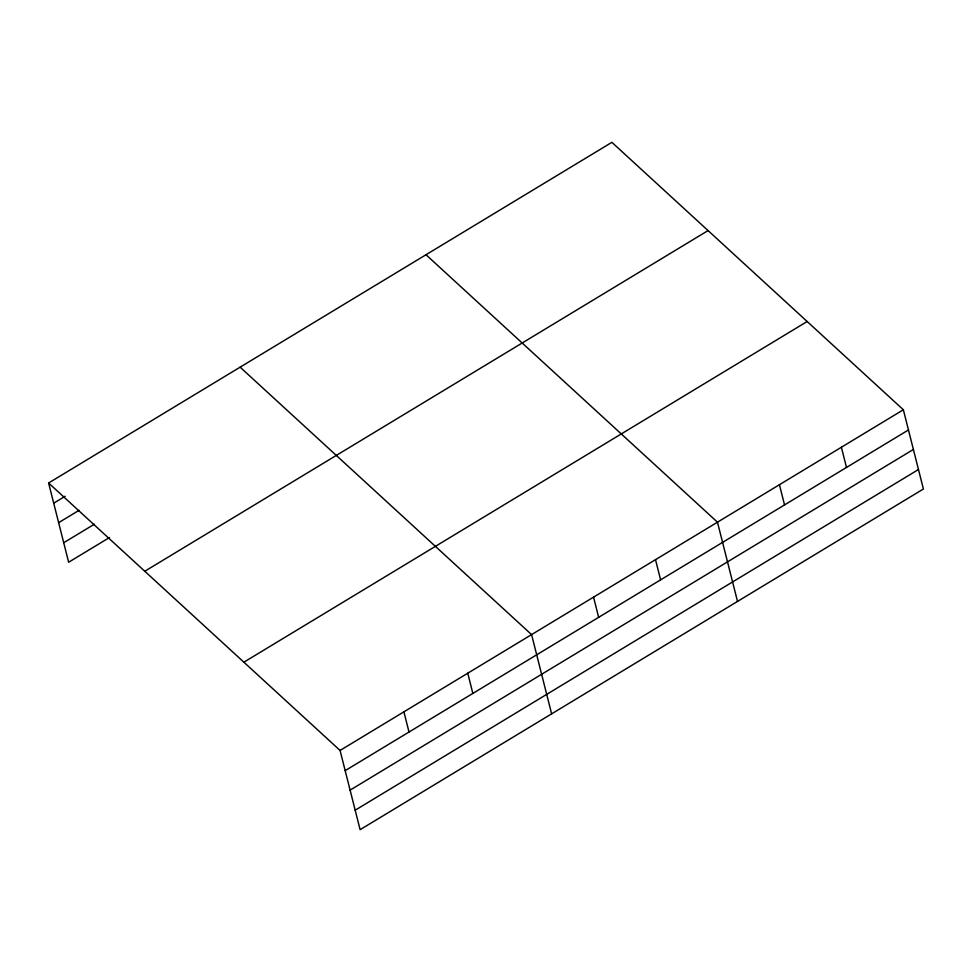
<?xml version="1.0" encoding="UTF-8"?>
<svg xmlns="http://www.w3.org/2000/svg" width="972" height="972" viewBox="0 0 972 972"><rect width="100%" height="100%" fill="white"/><g stroke="black" fill="none" stroke-linecap="round" stroke-linejoin="round"><path stroke-width="1.46" d="M48.6 482.999L611.886 142.325L903.353 409.771L923.4 489.001L360.114 829.675L340.066 750.445L48.6 482.999L68.648 562.229L109.508 537.516M53.715 503.192L65.197 496.242M58.636 522.669L79.072 510.324M63.715 542.74L94.357 524.212M144.779 571.257L708.066 230.583M243.887 662.187L807.161 321.513M340.066 750.445L903.353 409.771M345.182 770.638L908.456 429.964M350.114 790.127L913.388 449.453M355.193 810.198L918.467 469.525M426.003 254.749L717.47 522.195L737.517 601.425M240.12 367.161L531.587 634.619L551.634 713.849M841.388 447.242L846.503 467.447M779.435 484.724L784.538 504.918M655.505 559.665L660.62 579.871M593.552 597.136L598.655 617.342M467.751 673.219L472.854 693.425M403.902 711.832L409.018 732.038"/></g></svg>
